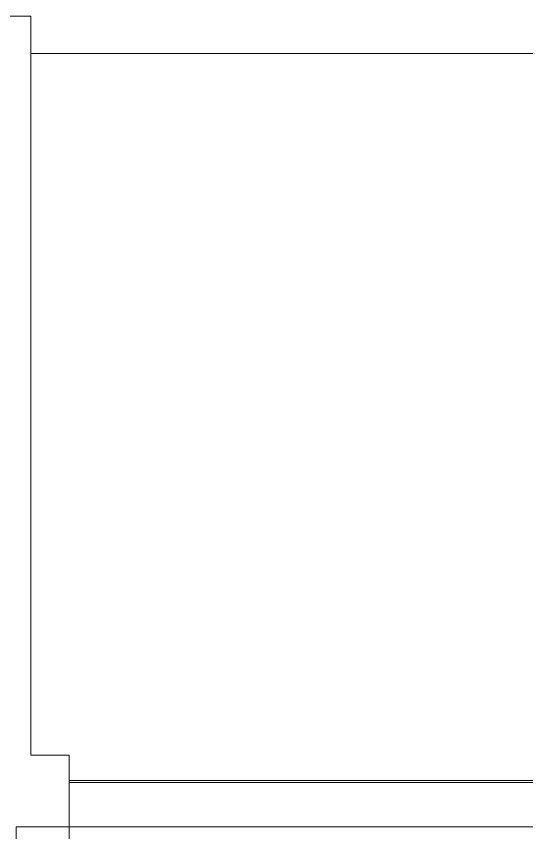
# Model space of a CAD drawing. Extents: x 2803505 to 5851001, y -1372902 to 24339.
# Drawn here: x 3032866.1 to 3032947.8, y -709703.6 to -709572.9 of the extents above; entities that cross this region are included whole.
import ezdxf

# ---------------------------------------------------------------- set-up
doc = ezdxf.new("R2010")
doc.units = 0
doc.header["$LTSCALE"] = 1000
doc.header["$MEASUREMENT"] = 0
doc.layers.add('!!电气', color=1, linetype='CONTINUOUS')
doc.layers.add('平面-空调预留孔', color=252, linetype='CONTINUOUS', lineweight=15)

# ---------------------------------------------------------------- blocks, each defined once
blk = doc.blocks.new('gdgdgdrgdfsfs')
at = {"layer": '平面-空调预留孔', "color": 252}
for p, q in [((701373.32, 763967.56), (701455.02, 763967.56)), ((701455.02, 763967.56), (701455.02, 763849.22)), ((703030.02, 763961.62), (701455.02, 763961.62)), ((701455.02, 763849.22), (701461.18, 763849.22)), ((701461.18, 763849.22), (701461.18, 763834.7)), ((703023.86, 763845.19), (701461.18, 763845.19)), ((703023.86, 763844.89), (701461.18, 763844.89)), ((701461.18, 763837.76), (701452.7, 763837.76)), ((701452.7, 763837.76), (701452.7, 763664.59)), ((703023.86, 763837.79), (701461.18, 763837.79))]:
    blk.add_line(p, q, dxfattribs=at)
blk.add_open_spline([(701396.44, 763843.22), (701402.57, 763841.33), (701414.96, 763838.18), (701433.77, 763835.33), (701446.39, 763834.7), (701452.7, 763834.7)], degree=3, knots=[0, 0, 0, 0, 24.225112, 48.471236, 72.728, 72.728, 72.728, 72.728], dxfattribs=at)
blk = doc.blocks.new('A$C1C403CBE')
at = {"layer": '平面-空调预留孔', "color": 252}
blk.add_blockref('gdgdgdrgdfsfs', (-684592.52, -764217.56), dxfattribs=at)

msp = doc.modelspace()

# ---------------------------------------------------------------- block references
at = {"layer": '!!电气'}
msp.add_blockref('A$C1C403CBE', (3016005.96, -709322.87), dxfattribs=at)

doc.saveas('drawing.dxf')
